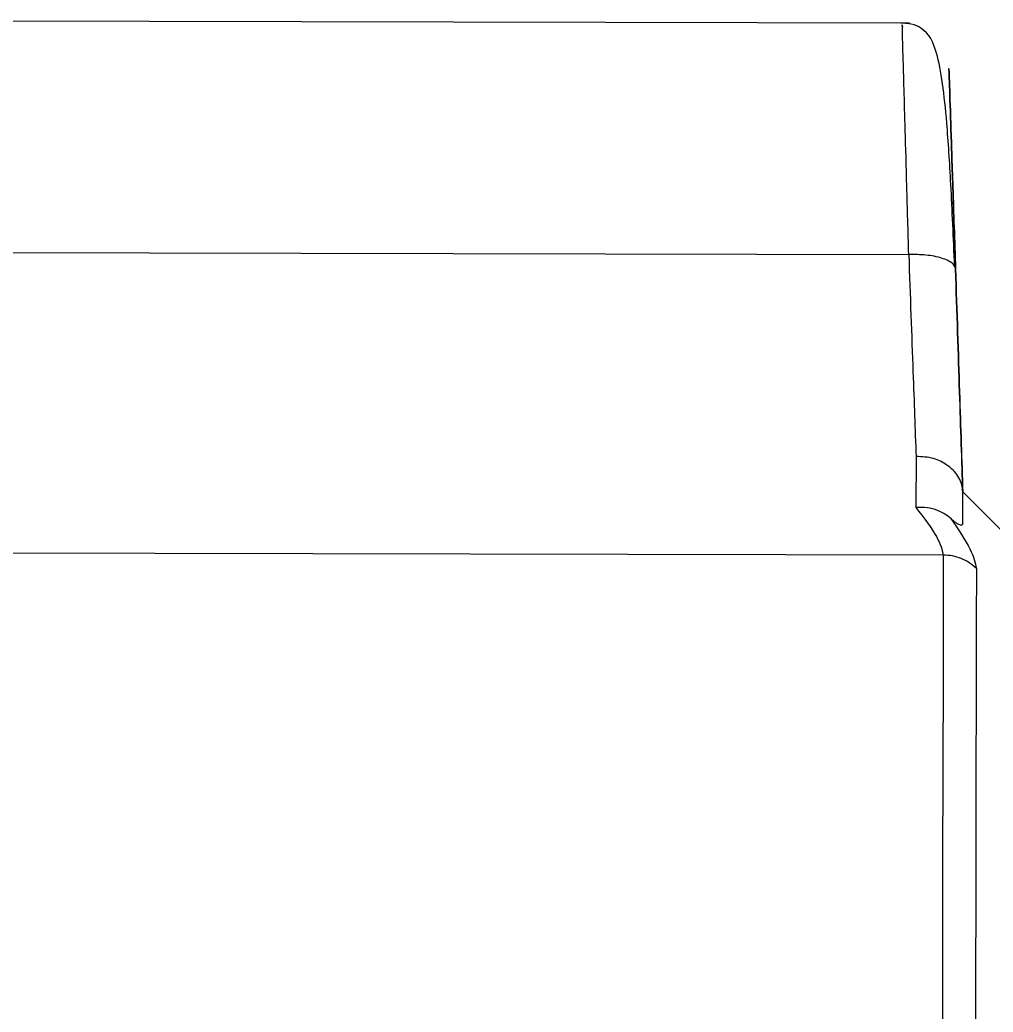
# Model space of a CAD drawing. Header units: millimetres. Extents: x 1852 to 4288, y 681 to 2404.
# Drawn here: x 2377.28 to 2398.06, y 2201.92 to 2223.1 of the extents above; entities that cross this region are included whole.
import ezdxf

# ---------------------------------------------------------------- set-up
doc = ezdxf.new("R2010")
doc.units = ezdxf.units.MM

msp = doc.modelspace()

# ---------------------------------------------------------------- linework, layer by layer
at = {"color": 7, "linetype": 'Continuous', "lineweight": 25}
for p, q in [((2396.269, 2223.026), (2362.432, 2223.099)), ((2362.421, 2218.164), (2396.256, 2218.091)), ((2396.412, 2213.781), (2396.41, 2212.694)), ((2398.822, 2211.607), (2397.411, 2213.024)), ((2397.411, 2213.017), (2397.411, 2213.024)), ((2396.993, 2211.678), (2362.565, 2211.751))]:
    msp.add_line(p, q, dxfattribs=at)
at = {"color": 7, "linetype": 'Continuous', "lineweight": 25, "flags": 128}
for points in [[(2396.993, 2211.678), (2396.991, 2210.526), (2396.988, 2209.027), (2396.984, 2207.189), (2396.979, 2205.02), (2396.974, 2202.529), (2396.968, 2199.728), (2396.961, 2196.629), (2396.954, 2193.245), (2396.946, 2189.593), (2396.938, 2185.688), (2396.929, 2181.548), (2396.92, 2177.19), (2396.91, 2172.636), (2396.9, 2167.905), (2396.889, 2163.017), (2396.879, 2157.996), (2396.868, 2152.863), (2396.857, 2147.642)], [(2397.7, 2211.388), (2397.697, 2210.24), (2397.694, 2208.748), (2397.69, 2206.916), (2397.686, 2204.755), (2397.68, 2202.273), (2397.674, 2199.482), (2397.668, 2196.394), (2397.661, 2193.023), (2397.653, 2189.384), (2397.645, 2185.494), (2397.636, 2181.368), (2397.626, 2177.027), (2397.617, 2172.489), (2397.607, 2167.775), (2397.596, 2162.906), (2397.586, 2157.903), (2397.575, 2152.789), (2397.564, 2147.587)]]:
    msp.add_lwpolyline(points, dxfattribs=at)
at = {"color": 7, "linetype": 'Continuous', "lineweight": 25}
for points, knots in [([(2397.236, 2217.844), (2397.21, 2218.442), (2397.16, 2219.568), (2397.057, 2221.191), (2396.911, 2222.342), (2396.674, 2222.851), (2396.383, 2222.995), (2396.225, 2223.022), (2396.144, 2223.027), (2396.104, 2223.026), (2396.086, 2223.026)], [0, 0, 0, 0, 0.219365, 0.412937, 0.719402, 0.914593, 0.969102, 0.986635, 0.993634, 1, 1, 1, 1]), ([(2396.256, 2218.091), (2396.242, 2218.588), (2396.215, 2219.551), (2396.172, 2221.093), (2396.134, 2222.399), (2396.115, 2223.089), (2396.119, 2222.966), (2396.12, 2222.94)], [0, 0, 0, 0, 0.177765, 0.34408, 0.641108, 0.925204, 1, 1, 1, 1]), ([(2397.255, 2217.782), (2397.235, 2218.384), (2397.195, 2219.589), (2397.15, 2220.967), (2397.121, 2221.858), (2397.111, 2222.161), (2397.121, 2221.854), (2397.15, 2220.962), (2397.195, 2219.585), (2397.235, 2218.383), (2397.255, 2217.782)], [0, 0, 0, 0, 0.125138, 0.250256, 0.375373, 0.50043, 0.625397, 0.750284, 0.875124, 1, 1, 1, 1]), ([(2396.256, 2218.091), (2396.287, 2217.22), (2396.347, 2215.58), (2396.391, 2214.355), (2396.412, 2213.781)], [0, 0, 0, 0, 0.531637, 1, 1, 1, 1]), ([(2397.255, 2217.782), (2397.24, 2217.824), (2397.218, 2217.889), (2397.092, 2217.964), (2396.963, 2218.015), (2396.804, 2218.054), (2396.573, 2218.089), (2396.381, 2218.09), (2396.256, 2218.091)], [0, 0, 0, 0, 0.239618, 0.368465, 0.500002, 0.631538, 0.760384, 1, 1, 1, 1]), ([(2397.411, 2213.017), (2397.389, 2213.695), (2397.344, 2215.061), (2397.284, 2216.871), (2397.255, 2217.782)], [0, 0, 0, 0, 0.496466, 1, 1, 1, 1]), ([(2397.255, 2217.782), (2397.284, 2216.873), (2397.344, 2215.063), (2397.388, 2213.697), (2397.411, 2213.017)], [0, 0, 0, 0, 0.5023751, 1, 1, 1, 1]), ([(2397.41, 2213.017), (2397.405, 2213.071), (2397.396, 2213.176), (2397.312, 2213.377), (2397.198, 2213.501), (2397.106, 2213.571), (2397.105, 2213.572), (2397.102, 2213.574), (2397.09, 2213.583), (2396.996, 2213.651), (2396.779, 2213.763), (2396.539, 2213.775), (2396.412, 2213.781)], [0, 0, 0, 0, 0.13275, 0.258828, 0.507271, 0.507353, 0.507953, 0.509582, 0.515681, 0.539247, 0.754927, 1, 1, 1, 1]), ([(2397.409, 2212.351), (2397.409, 2212.353), (2397.409, 2212.369), (2397.409, 2212.474), (2397.41, 2212.682), (2397.41, 2212.901), (2397.41, 2213.017)], [0, 0, 0, 0, 0.008069, 0.080583, 0.514577, 1, 1, 1, 1]), ([(2397.156, 2212.454), (2397.109, 2212.493), (2397.009, 2212.573), (2396.817, 2212.655), (2396.613, 2212.699), (2396.472, 2212.695), (2396.41, 2212.694)], [0, 0, 0, 0, 0.239149, 0.497163, 0.778524, 1, 1, 1, 1]), ([(2396.41, 2212.694), (2396.58, 2212.468), (2396.913, 2212.027), (2396.967, 2211.793), (2396.993, 2211.678)], [0, 0, 0, 0, 0.51151, 1, 1, 1, 1]), ([(2397.156, 2212.454), (2397.313, 2212.223), (2397.626, 2211.76), (2397.675, 2211.512), (2397.7, 2211.388)], [0, 0, 0, 0, 0.500652, 1, 1, 1, 1]), ([(2397.409, 2212.351), (2397.403, 2212.329), (2397.394, 2212.296), (2397.308, 2212.334), (2397.234, 2212.386), (2397.181, 2212.433), (2397.156, 2212.454)], [0, 0, 0, 0, 0.546902, 0.785535, 0.902249, 1, 1, 1, 1])]:
    msp.add_open_spline(points, degree=3, knots=knots, dxfattribs=at)
msp.add_open_spline([(2397.7, 2211.388), (2397.651, 2211.431), (2397.553, 2211.518), (2397.378, 2211.607), (2397.19, 2211.667), (2397.059, 2211.674), (2396.993, 2211.678)], degree=3, dxfattribs=at)

doc.saveas('drawing.dxf')
